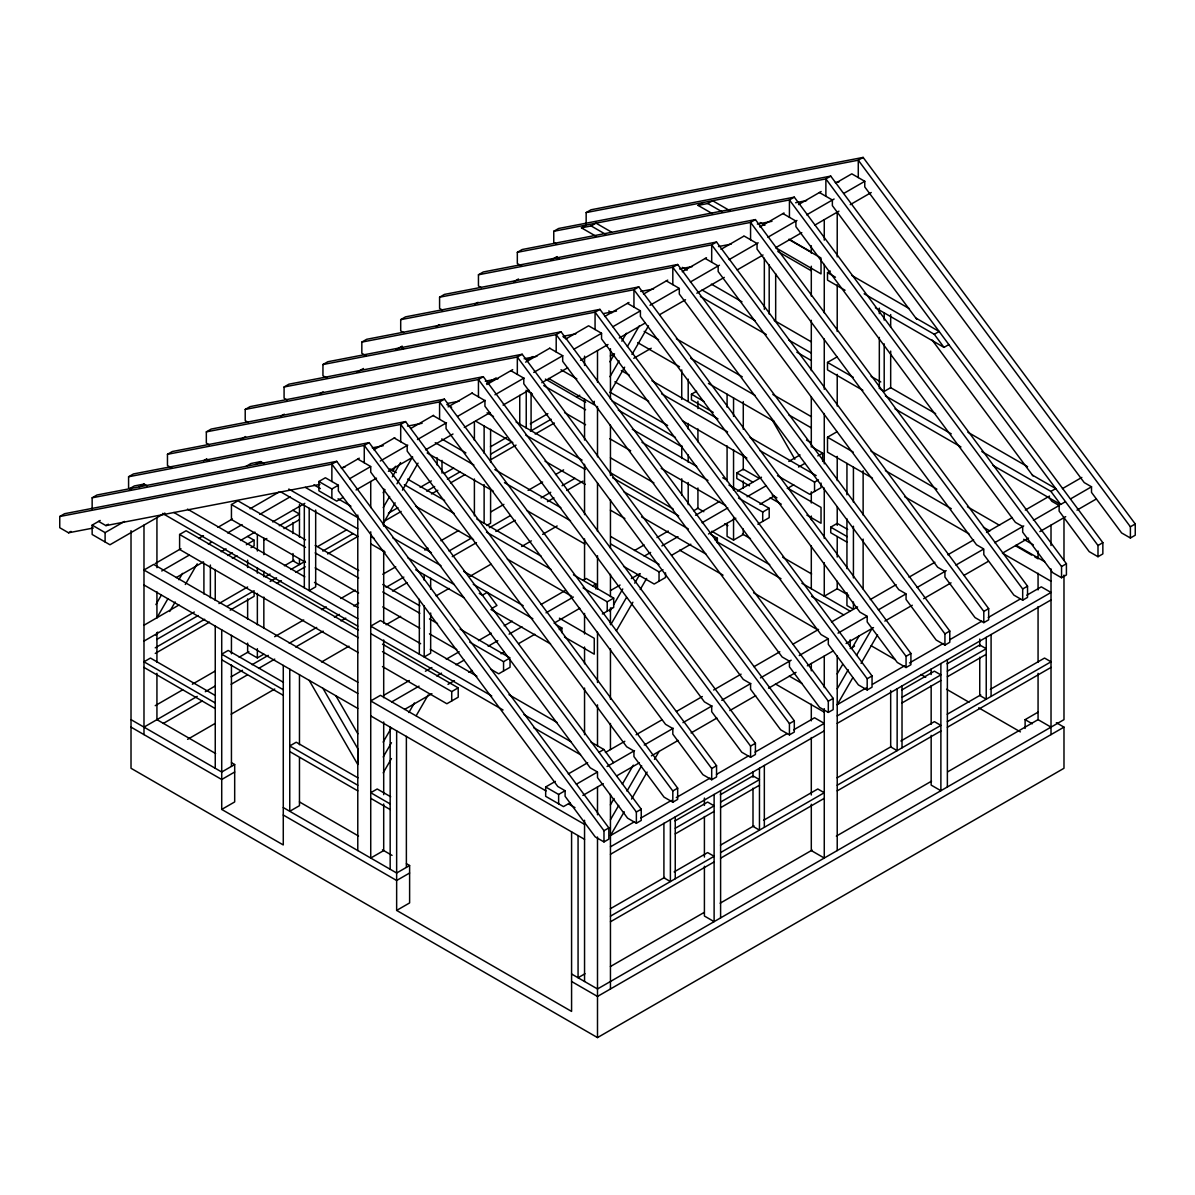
<?xml version="1.0" encoding="UTF-8"?>
<svg xmlns="http://www.w3.org/2000/svg" width="1195" height="1195" viewBox="0 0 1195 1195"><rect width="100%" height="100%" fill="white"/><g stroke="black" fill="none" stroke-linecap="round" stroke-linejoin="round"><path stroke-width="1.5" d="M155.903 604.58L161.4 595.05M156.874 617.845L167.883 598.785M178.877 579.724L182.551 573.376M155.962 635.307L157.785 632.125M169.705 611.481L175.202 601.951M185.3 584.489L197.22 563.846M392.811 471.039L395.56 466.274M383.147 492.758L384.984 489.577M392.318 476.865L400.579 462.57M383.207 507.621L389.63 496.493M396.964 483.781L412.559 456.789M383.207 523.485L395.127 502.841M402.461 490.144L418.041 463.137M383.147 742.125L391.407 727.83M609.913 361.831L614.499 353.899M621.833 341.187L626.419 333.241M383.207 756.988L391.467 742.692M408.884 712.519L414.381 702.989M609.973 376.694L619.144 360.815M627.39 346.52L639.31 325.862M383.207 772.866L391.452 758.571M416.218 715.685L428.139 695.042M609.973 392.572L624.641 367.164M631.976 354.452L648.482 325.876M609.913 611.213L611.75 608.031M613.573 604.849L622.744 588.971M610.884 624.477L626.479 597.485M634.724 583.175L640.236 573.645M616.381 630.826L632.887 602.235M640.221 589.538L646.644 578.425M610.391 804.877L614.066 798.514M622.326 784.219L633.32 765.159M610.451 819.725L618.711 805.43M626.972 791.135L641.64 765.726M624.208 811.778L610.451 835.604L634.5 821.727M631.543 799.082L647.137 772.075M654.472 759.378L659.042 751.431M837.157 673.95L842.669 664.42M851.826 648.541L859.175 635.83M837.217 688.813L848.226 669.753M856.471 655.457L872.066 628.451M837.217 704.677L852.812 677.684M861.057 663.389L877.563 634.814M93.315 528.026L68.533 532.791L59.75 527.727L59.75 516.509L64.605 513.701L336.721 461.33L608.838 827.911L608.838 839.129L603.983 841.937L595.2 836.858L565.101 796.318L565.101 790.717L557.811 786.504L338.349 490.846L338.349 485.23L325.384 477.746L318.901 481.495L318.901 490.846L336.721 501.123L343.189 497.404M92.149 509.025L92.149 497.807L97.004 494.999L369.121 442.628L641.237 809.209L641.237 820.427L636.367 823.236L627.584 818.157L597.5 777.616L597.5 772.015L590.211 767.802L370.734 472.144L370.734 466.528L357.783 459.044M131.51 489.666L128.582 487.978L128.582 476.76L133.452 473.952L405.568 421.581L677.67 788.162L677.67 799.38L672.815 802.189L664.032 797.125L633.947 756.584L633.947 750.968L626.658 746.755L407.181 451.098L407.181 445.481L394.231 438.012M171.856 468.067L167.464 465.542L167.464 454.309L172.319 451.516L444.435 399.145L716.552 765.711L716.552 776.944L711.697 779.752L702.914 774.674L672.815 734.133L672.815 728.532L665.525 724.319L446.049 428.661L446.049 423.045L433.098 415.561M209.259 444.779L206.332 443.091L206.332 431.873L211.201 429.065L483.303 376.694L755.419 743.275L755.419 754.493L750.565 757.301L741.781 752.238L711.697 711.697L711.697 706.081L704.408 701.868L484.931 406.21L484.931 400.594L471.965 393.125M248.142 422.343L245.214 420.655L245.214 409.422L250.069 406.629L522.185 354.258L794.302 720.824L794.302 732.057L789.432 734.865L780.649 729.786L750.565 689.246L750.565 683.645L743.275 679.432L523.798 383.774L523.798 378.158L510.848 370.674M287.009 399.892L284.081 398.204L284.081 386.986L288.936 384.178L561.053 331.807L833.169 698.388L833.169 709.606L828.314 712.414L819.531 707.35L789.432 666.81L789.432 661.193L782.142 656.981L562.681 361.323L562.681 355.722L549.715 348.238M327.34 378.292L322.949 375.768L322.949 364.535L327.818 361.741L599.935 309.371L872.051 675.952L872.051 687.17L867.182 689.978L858.398 684.899L828.314 644.359L828.314 638.757L821.025 634.545L601.548 338.887L601.548 333.271L588.597 325.787L565.997 338.842M366.223 355.856L361.831 353.317L361.831 342.099L366.686 339.29L638.802 286.92L910.919 653.501L910.919 664.719L906.064 667.527L897.281 662.463L867.182 621.923L867.182 616.306L859.892 612.109L640.415 316.436L640.415 310.834L627.465 303.351M403.626 332.568L400.698 330.881L400.698 319.662L405.568 316.854L677.67 264.483L949.786 631.065L949.786 642.283L944.931 645.091L936.148 640.012L906.064 599.472L906.064 593.87L898.774 589.658L679.298 294L679.298 288.383L666.332 280.9M442.508 310.117L439.581 308.429L439.581 297.211L444.435 294.403L716.552 242.032L988.668 608.613L988.668 619.832L983.799 622.64L975.015 617.576L944.931 577.036L944.931 571.419L937.642 567.222L718.165 271.549L718.165 265.947L705.214 258.464M481.376 287.681L478.448 285.993L478.448 274.775L483.303 271.967L755.419 219.596L1027.536 586.177L1027.536 597.395L1022.681 600.204L1013.898 595.125L983.799 554.585L983.799 548.983L976.509 544.771L757.047 249.113L757.047 243.496L744.082 236.012M521.722 266.082L517.33 263.542L517.33 252.324L522.185 249.516L794.302 197.145L1066.418 563.726L1066.418 574.944L1061.548 577.753L1052.765 572.689L1022.681 532.148L1022.681 526.532L1015.391 522.334L795.915 226.662L795.915 221.06L782.964 213.576M556.691 244.198L553.763 242.51L553.763 231.277L558.633 228.484L830.734 176.113L1102.851 542.679L1102.851 553.912L1097.996 556.721L1089.213 551.642L1059.128 511.101L1059.128 505.5L1051.839 501.288L1048.508 496.806M586.162 223.809L586.162 212.576L591.017 209.782L863.134 157.411L1135.25 523.978L1135.25 535.211L1130.395 538.004L1121.612 532.94L1091.513 492.4L1091.513 486.798L1084.224 482.586L864.762 186.928L864.762 181.311L851.796 173.828L835.678 183.134M129.523 488.74L134.378 485.932L144.102 484.065L147.314 485.917M595.902 236.192L581.427 227.827L586.282 225.018M139.247 486.858L144.102 484.065M581.427 227.827L591.152 225.96L596.006 223.151L611.586 232.144M68.533 532.791L70.968 531.387M164.865 513.073L109.955 544.771L92.149 534.479L92.149 525.128L100.216 520.467M203.568 460.807L206.81 458.94M240.718 439.357L245.558 436.563M281.094 416.039L284.32 414.187M319.842 393.663L323.083 391.811M356.991 372.228L363.444 368.493M395.754 349.851L402.207 346.117M436.13 326.534L439.357 324.682M474.878 304.157L478.105 302.29M513.641 281.781L518.481 278.988M550.775 260.346L557.243 256.611M98.617 521.393L105.907 525.606L108.342 524.202M92.149 525.128L105.1 532.611L124.474 521.423M246.14 466.289L251.01 463.481L260.719 461.614L263.916 463.451M712.414 213.681L698.044 205.391L702.914 202.582M255.864 464.422L260.719 461.614M698.044 205.391L707.769 203.508L712.623 200.715L729.757 210.604M358.321 652.619L179.608 549.446L179.608 534.479L186.091 530.744L358.38 630.213M305.502 562.277L231.442 519.526L231.442 504.559L237.924 500.824L305.547 539.871M155.231 563.517L180.953 548.669M198.639 538.467L203.449 535.674M217.923 527.324L232.398 518.974M250.069 508.771L279.018 492.056M336.721 461.33L331.866 464.138L59.75 516.509M369.121 442.628L364.266 445.421L92.149 497.807M405.568 421.581L400.698 424.389L128.582 476.76M444.435 399.145L439.581 401.938L167.464 454.309M483.303 376.694L478.448 379.502L206.332 431.873M522.185 354.258L517.33 357.051L245.214 409.422M561.053 331.807L556.198 334.615L284.081 386.986M599.935 309.371L595.065 312.164L322.949 364.535M638.802 286.92L633.947 289.728L361.831 342.099M677.67 264.483L672.815 267.292L400.698 319.662M716.552 242.032L711.697 244.841L439.581 297.211M755.419 219.596L750.565 222.404L478.448 274.775M794.302 197.145L789.432 199.953L517.33 252.324M830.734 176.113L825.879 178.906L553.763 231.277M863.134 157.411L858.279 160.205L586.162 212.576M161.728 570.986L189.064 555.212M208.348 544.083L211.56 542.216M227.648 532.94L242.107 524.59M259.793 514.373L290.34 496.747M486.559 383.461L496.194 377.889M526.741 360.248L533.179 356.543M341.516 468.44L359.277 458.178M373.811 449.783L394.813 437.669M410.96 428.348L433.561 415.292M448.095 406.897L472.324 392.916M486.858 384.521L512.7 369.613M525.621 362.145L549.834 348.163M604.745 316.466L628.973 302.469M643.507 294.089L667.736 280.093M682.27 271.713L706.484 257.717M721.018 249.337L743.634 236.281M759.781 226.96L784.01 212.964M798.544 204.584L821.144 191.529M176.203 577.603L203.523 561.829M221.209 551.746L226.034 548.834M240.509 540.484L254.968 532.119M272.654 521.916L304.8 503.349M318.901 481.495L331.866 488.979L338.319 485.245M349.627 478.717L370.629 466.588M380.309 461.001L407.764 445.152M417.458 439.551L446.527 422.776M457.834 416.248L485.289 400.4M494.969 394.798L524.037 378.023M533.732 372.422L562.8 355.647M574.108 349.119L601.563 333.271M612.856 326.743L640.311 310.894M650.005 305.293L679.074 288.518M690.381 281.99L719.45 265.2M729.129 259.614L758.198 242.824M767.892 237.237L796.96 220.448M806.655 214.861L834.11 199.012M843.789 193.411L864.792 181.296M227.677 555.496L232.353 552.807M246.349 544.726L254.117 540.23L254.117 545.846L251.01 547.639M279.257 525.725L299.467 514.044L292.984 510.31M232.353 558.409L237.013 555.72M263.707 540.304L266.814 538.512M283.917 528.638L299.467 519.661M356.095 489.935L376.5 478.164M388.405 471.293L412.619 457.312M425.539 449.858L452.995 434.009M464.302 427.481L490.129 412.559M503.05 405.105L528.892 390.182M541.813 382.729L567.64 367.806M580.561 360.352L608.016 344.504M619.324 337.976L645.151 323.053M659.685 314.658L685.527 299.751M696.834 293.223L724.289 277.374M737.195 269.921L763.037 254.998M775.958 247.544L801.8 232.622M814.721 225.168L838.935 211.171M850.243 204.659L871.23 192.529M143.983 625.224L178.966 605.014M610.316 355.99L613.632 354.078M143.983 641.088L194.337 612.019M633.768 358.321L651.215 348.238M156.739 639.474L198.206 615.53M218.939 603.565L247.634 586.984M265.275 576.812L270.07 574.048M284.425 565.758L293.985 560.231M317.915 546.414L346.61 529.848M420.177 487.381L431.335 480.928M444.092 473.564L453.667 468.037M490.443 446.81L506.396 437.594M530.326 423.792L547.863 413.664M576.573 397.084L579.754 395.246M155.245 647.824L204.674 619.279M227.005 606.388L254.117 590.733M270.16 581.472L276.538 577.783M290.893 569.492L305.248 561.217M322.799 551.074L353.093 533.582M388.375 513.208L397.95 507.696M426.66 491.115L434.636 486.514M447.393 479.15L460.15 471.786M490.547 454.234L511.281 442.255M530.416 431.216L551.149 419.236M155.245 653.426L209.469 622.117M230.202 610.152L254.117 596.335L254.117 592.137M276.538 583.399L281.333 580.636M295.688 572.345L305.248 566.818M327.579 553.927L357.873 536.435M383.595 521.588L401.132 511.46M431.44 493.968L437.818 490.279M450.575 482.914L464.93 474.624M490.547 459.836L516.061 445.108M535.196 434.054L554.346 423.015M845.059 290.265L827.508 280.123L827.508 272.639L830.271 271.041M713.221 412.394L691.442 399.832L691.442 394.216L696.625 391.228M155.231 705.662L182.671 689.829M192.35 684.227L214.951 671.187M239.164 657.205L248.844 651.619M274.671 636.711L303.724 619.936M321.485 609.674L326.325 606.881M340.859 598.501L355.378 590.106M382.818 574.272L395.739 566.818M424.793 550.044L428.019 548.176M440.925 540.723L458.686 530.475M490.966 511.833L503.887 504.38M528.085 490.398L542.62 482.003M555.526 474.549L563.607 469.889M247.634 643.104L247.634 652.321L257.358 657.922L263.841 654.188M486.709 525.516L490.592 523.261L490.592 490.084M143.983 727.128L197.235 696.371M205.316 691.711L214.995 686.124M231.143 676.803L242.436 670.275M252.115 664.689L268.263 655.368M289.25 643.254L316.69 627.42M334.436 617.158L339.29 614.364M353.81 605.985L358.649 603.176M386.09 587.342L403.85 577.095M449.051 551L471.637 537.944M489.397 527.697L510.385 515.583M541.051 497.882L550.731 492.28M562.038 485.767L574.944 478.314M163.342 723.423L202.119 701.032M231.143 684.287L247.305 674.951M258.583 668.438L274.745 659.117M295.703 647.003L323.158 631.154M340.904 620.922L345.743 618.114M392.543 591.092L407.077 582.712M452.263 556.616L476.491 542.635M495.835 531.461L515.224 520.273M547.474 501.646L553.957 497.897M566.833 490.473L583.011 481.137M862.865 390.317L827.508 369.897L827.508 362.414L837.217 356.812M187.6 739.346L215.025 723.513M231.173 714.192L274.745 689.037M321.545 662.015L348.97 646.181M386.09 624.746L400.624 616.366M436.115 595.872L449.036 588.418M470.008 576.304L490.996 564.189M521.647 546.488L531.342 540.887M542.635 534.374L557.154 525.979M864.149 293.806L934.281 334.286L939.136 331.478L915.773 318.004M492.086 608.285L496.956 605.477L487.231 592.391L482.377 595.2L479.255 593.392M875.382 307.772L943.99 347.386L948.86 344.578M749.504 485.842L736.792 478.508L736.792 472.906L743.275 469.157L759.154 478.329M221.717 629.87L221.717 809.418L234.683 801.935L234.683 764.531L221.717 772.015L131.017 719.644M880.551 389.301L884.195 391.407L890.678 387.673L890.678 351.091M234.683 772.015L221.717 779.499L131.017 727.128M693.757 510.713L697.925 508.308L697.925 487.993M872.514 478.179L827.508 452.188L827.508 437.236L837.217 431.619M383.61 695.385L409.332 680.523M425.405 671.246L431.843 667.542M446.303 659.177L459.164 651.753M478.463 640.625L491.309 633.201M504.17 625.777L512.222 621.131M541.156 604.431L565.265 590.509M582.951 580.292L586.162 578.44L595.887 584.041L595.887 589.03M634.485 550.536L644.135 544.965M656.996 537.541L668.244 531.043M695.58 515.269L719.689 501.347M737.375 491.145L761.484 477.223M788.805 461.434L800.067 454.936M391.721 701.913L419.057 686.139M436.728 675.937L441.553 673.143M456.027 664.793L464.063 660.148M488.172 646.226L497.822 640.669M509.07 634.172L521.931 626.748M546.04 612.826L573.376 597.037M592.66 585.909L595.887 584.041M644.21 556.153L650.633 552.434M661.881 545.936L677.968 536.66M702.077 522.738L727.8 507.89M747.084 496.747L766.383 485.618M798.529 467.051L804.952 463.331M817.813 455.907L822.638 453.129L822.638 461.434M404.582 709.457L431.903 693.683M447.991 684.391L454.414 680.687M468.888 672.337L472.1 670.47M501.034 653.77L504.245 651.917M518.72 643.567L534.792 634.276M554.077 623.148L579.799 608.285M610.451 590.599L620.086 585.027M631.348 578.529L639.385 573.899M671.53 555.331L690.829 544.203M708.501 533.986L735.836 518.212M759.945 504.29L774.42 495.94M787.281 488.516L793.704 484.797M382.49 651.619L451.725 691.591L458.208 687.842L458.208 697.208L446.87 703.75L382.46 666.571M469.74 642.148L503.558 661.671L510.041 657.922L460.12 629.108M559.275 629.496L561.859 628.002L561.859 632.678M583.07 587.865L607.224 601.817L613.692 598.083L613.692 607.433L602.355 613.976M610.75 544.009L659.042 571.897L662.941 569.642M714.774 539.722L717.358 538.228L717.358 542.903M738.555 498.091L762.709 512.043L769.192 508.308L769.192 517.659L757.854 524.202M759.796 450.515L814.542 482.123L818.426 479.867M727.083 523.44L727.083 536.361L733.551 540.095L743.275 534.494L743.275 528.952M847.18 542.246L830.734 532.746L830.734 527.144L837.217 523.395L847.688 529.445M598.994 752.297L603.848 749.489L613.573 762.589M981.797 451.501L1050.898 491.399L1055.753 488.591L1032.39 475.102M396.65 730.862L396.65 910.411L409.616 902.927L409.616 865.524L396.65 873.007L283.275 807.551M569.94 802.876L563.487 806.61L545.667 796.318L545.667 786.967L555.361 781.381M568.282 773.927L587.656 762.739M605.417 752.477L624.806 741.288M636.098 734.761L661.94 719.838M676.475 711.458L702.316 696.536M713.624 690.008L741.079 674.159M754 666.69L779.827 651.783M792.748 644.314L818.59 629.406M831.511 621.938L857.577 606.896M870.274 599.561L896.101 584.654M909.022 577.185L934.863 562.277M947.784 554.809L973.626 539.901M986.547 532.432L1012.374 517.525M1025.295 510.056L1049.524 496.074M1062.445 488.621L1081.819 477.432M409.616 873.007L396.65 880.491L283.275 815.035M545.667 786.967L558.633 794.451L565.086 790.731M576.393 784.204L597.38 772.075M607.075 766.488L634.53 750.639M644.224 745.038L673.293 728.263M682.972 722.661L712.041 705.886M721.735 700.285L750.804 683.495M760.498 677.909L791.18 660.193M799.246 655.532L828.314 638.742M838.009 633.156L867.077 616.366M878.385 609.838L905.84 593.99M917.133 587.462L946.201 570.687M955.895 565.086L983.351 549.237M994.658 542.709L1023.727 525.934M1033.421 520.333L1059.248 505.425M993.09 465.497L1060.622 504.484L1065.477 501.676M1070.556 498.898L1091.558 486.768M582.861 795.422L603.266 783.651M616.769 775.839L639.385 762.798M651.409 755.852L678.133 740.422M691.054 732.953L716.895 718.046M729.816 710.577L755.658 695.669M768.564 688.201L796.019 672.352M807.327 665.824L833.169 650.916M846.075 643.463L873.53 627.599M884.838 621.086L912.293 605.238M923.601 598.71L951.041 582.861M963.962 575.392L988.19 561.411M1028.551 538.108L1002.426 553.18L1051.017 581.248M1039.859 531.581L1065.701 516.658M1077.009 510.131L1096.383 498.942M850.183 648.571L854.5 646.077M603.983 841.937L603.983 830.704L608.838 827.911M636.367 823.236L636.367 812.002L641.237 809.209M672.815 802.189L672.815 790.97L677.67 788.162M711.697 779.752L711.697 768.519L716.552 765.711M750.565 757.301L750.565 746.083L755.419 743.275M789.432 734.865L789.432 723.632L794.302 720.824M828.314 712.414L828.314 701.196L833.169 698.388M867.182 689.978L867.182 678.745L872.051 675.952M906.064 667.527L906.064 656.309L910.919 653.501M944.931 645.091L944.931 633.858L949.786 631.065M983.799 622.64L983.799 611.422L988.668 608.613M1022.681 600.204L1022.681 588.971L1027.536 586.177M1061.548 577.753L1061.548 566.535L1066.418 563.726M1097.996 556.721L1097.996 545.488L1102.851 542.679M1130.395 538.004L1130.395 526.786L1135.25 523.978M640.923 818.007L671.47 800.381M676.295 797.588L710.054 778.094M716.477 774.39L748.638 755.823M755.061 752.118L787.221 733.551M793.644 729.846L814.542 717.777L824.266 723.378L610.451 846.822M837.142 704.721L866.076 688.021M872.514 684.302L904.66 665.749M909.485 662.956L943.243 643.463M949.681 639.758L981.827 621.191M988.25 617.486L1020.41 598.919M1026.834 595.2L1041.308 586.85L1051.017 592.466L837.217 715.91M610.451 854.305L824.266 730.862M837.217 723.378L1051.017 599.95M674.981 820.92L707.634 802.069L714.117 805.818L675.25 828.255M720.346 794.735L752.999 775.884L759.467 779.633L720.6 802.069M901.747 690.008L934.4 671.157L940.883 674.891L902.016 697.342M947.097 663.822L979.751 644.971L986.233 648.706L947.366 671.157M675.25 833.871L714.117 811.42M720.6 807.686L759.467 785.234M902.016 702.944L940.883 680.508M947.366 676.758L986.233 654.322M610.361 908.738L664.584 877.429M674.144 871.902L707.634 852.573L714.117 856.307L610.451 916.162M720.495 845.149L753.985 825.805M763.56 820.293L817.783 788.984L824.266 792.718L720.6 852.573M837.127 777.811L891.351 746.516M900.91 740.99L934.4 721.646L940.883 725.395L837.217 785.234M947.262 714.222L980.751 694.892M990.326 689.366L1044.549 658.057L1051.017 661.806L947.366 721.646M610.451 921.778L714.117 861.924M720.6 858.189L824.266 798.335M837.217 790.851L940.883 730.996M947.366 727.262L1051.017 667.408M585.012 973.731L578.066 977.749L578.066 835.604M1025.116 728.442L1025.116 719.644L1038.067 712.16M610.406 966.546L704.004 912.517M720.152 903.196L812.137 850.093M836.336 836.112L931.562 781.142M947.695 771.821L1038.067 719.644L1051.017 727.128M131.017 530.625L131.017 768.28L597.5 1037.589L1063.983 768.28L1063.983 727.128L597.5 996.451L571.583 981.483M835.335 182.611L838.995 181.909M795.631 202.717L806.595 200.611M757.361 224.107L771.985 221.299M718.479 246.558L731.28 244.094M679.611 268.995L692.413 266.53M640.729 291.446L653.531 288.981M603.684 313.538L616.486 311.073M562.979 336.333L575.796 333.868M524.112 358.769L536.913 356.304M485.245 381.22L498.046 378.755M448.2 403.312L459.164 401.191M407.495 426.107L422.119 423.284M372.272 447.841L383.251 445.735M341.322 467.828L344.982 467.125M105.907 525.606L319.901 484.423M819.397 192.529L832.362 200.013L832.362 205.63L916.61 319.11M760.095 222.509L764.905 225.287M788.969 239.179L811.435 252.145M851.662 275.373L909.41 308.713M789.193 239.642L821.025 258.015L821.025 273.894L775.57 247.649M707.769 203.508L722.109 211.799M827.508 272.639L835.469 277.24M777.84 251.458L811.345 270.802M682.3 267.366L687.14 270.16M711.339 284.126L741.99 301.827M774.255 320.454L811.36 341.875M871.095 376.365L880.775 381.952M890.454 387.538L935.625 413.619M967.89 432.246L1027.58 466.707M591.152 225.96L605.611 234.31M702.048 289.982L755.076 320.604M788.834 340.097L811.33 353.078M827.508 362.414L853.215 377.261M885.361 395.829L951.25 433.86M700.404 296.524L766.309 334.57M796.856 352.211L811.33 360.561M895.025 408.884L960.944 446.945M556.198 257.209L559.111 258.897M676.37 338.753L742.274 376.798M772.821 394.44L811.405 416.711M870.976 451.112L936.895 489.158M967.427 506.799L999.588 525.352M1023.697 539.274L1033.346 544.845M1016.034 545.174L1044.684 561.71M608.778 310.954L611.989 312.806M644.15 331.373L658.609 339.724M690.77 358.291L755.061 395.411M788.82 414.904L811.33 427.9M827.508 437.236L853.215 452.083M885.375 470.636L951.28 508.697M983.44 527.264L989.863 530.968M1015.586 545.816L1031.658 555.107M1034.87 556.96L1038.097 558.812M637.712 342.621L679.507 366.745M708.441 383.461L774.36 421.506M806.505 440.074L811.33 442.852M904.66 496.747L968.966 533.866M812.929 447.513L822.638 453.129M691.442 394.216L703.885 401.401M651.962 380.772L717.971 418.877M750.176 437.475L816.185 475.595M563.368 337.095L566.579 338.962M621.325 370.57L629.377 375.215M661.582 393.812L727.591 431.918M614.872 381.802L648.691 401.326M682.494 420.849L746.89 458.029M777.482 475.685L809.687 494.282L821.025 487.724L821.025 483.049M787.61 488.113L821.025 507.397L821.025 523.261L806.909 515.12M610.451 392.483L667.632 425.48M560.993 369.733L576.841 378.875M611.915 400.803L675.444 437.475M736.792 472.906L752.671 482.078M830.734 527.144L847.18 536.63M772.224 495.088L776.929 497.807M618.278 410.079L681.792 446.751M770.148 497.762L781.261 504.185M722.796 477.776L725.918 479.568M548.595 378.442L594.259 404.806L594.259 401.281M545.383 379.084L585.64 402.327M632.334 429.289L696.73 466.468M728.935 485.065L769.192 508.308M543.74 385.612L585.595 409.78M641.954 442.314L707.963 480.435M526.024 390.347L532.462 394.066M564.652 412.663L585.58 424.748M609.734 438.684L630.661 450.769M661.253 468.425L725.649 505.604M610.451 457.805L653.919 482.899M697.372 507.98L703.81 511.699M724.723 523.783L727.949 525.636M742.424 534.001L750.475 538.646M782.665 557.229L811.629 573.958M837.381 588.821L848.644 595.319M1056.365 722.721L1063.983 727.128M400.698 346.983L403.611 348.671M610.376 472.727L673.143 508.965M711.772 531.252L769.714 564.712M801.89 583.294L850.183 611.168M516.091 422.029L582.114 460.135M612.706 477.806L678.715 515.911M710.92 534.509L717.358 538.228M716.597 541.529L780.977 578.694M811.554 596.35L843.745 614.932M1025.116 719.644L1032.301 723.797M487.067 412.753L493.505 416.472M525.71 435.055L585.296 469.456M623.939 491.772L688.335 528.952M871.155 645.733L895.234 659.625M920.912 674.458L925.722 677.236M946.589 689.276L969.055 702.242M978.69 707.813L1020.41 731.893M446.81 404.478L451.65 407.256M475.789 421.208L512.819 442.583M545.025 461.18L585.281 484.408M641.625 516.942L706.021 554.121M610.376 510.131L624.865 518.496M679.582 550.088L723.035 575.168M753.612 592.825L817.992 629.989M441.717 438.938L465.871 452.875M494.849 469.605L560.873 507.726M610.779 536.54L659.087 564.428M435.234 442.673L473.877 464.989M504.469 482.646L570.493 520.766M427.183 452.995L493.191 491.1M527.01 510.623L584.967 544.083M623.596 566.385L654.188 584.041L665.525 577.499L665.525 572.823M789.268 676.086L802.084 683.495M775.465 683.988L824.266 712.16M389.884 468.858L396.322 472.578M407.6 479.09L444.63 500.466M476.835 519.063L541.245 556.243M573.451 574.84L613.692 598.083M404.343 484.692L454.249 513.506M486.455 532.089L550.865 569.283M415.606 506.157L473.564 539.617M507.367 559.126L571.763 596.305M559.409 618.188L594.259 638.309L594.259 654.188L564.473 636.995M313.897 484.841L320.35 488.561M338.051 498.778L350.942 506.217M383.147 524.814L431.44 552.702M463.645 571.3L523.216 605.686M555.421 624.283L561.859 628.002M305.352 487.381L357.932 517.734M392.767 537.855L441.015 565.713M473.265 584.325L532.851 618.726M288.802 489.054L357.783 528.877M370.734 536.361L373.945 538.213M407.629 557.662L454.16 584.519M490.966 609.51L550.522 643.896M280.705 491.847L357.783 536.361M370.734 543.83L385.193 552.18M415.696 569.791L463.869 597.605M206.332 459.209L209.245 460.882M315.211 545.443L358.679 570.538M382.833 584.489L419.863 605.865M231.442 504.559L305.502 547.325M315.166 552.897L358.649 578.007M382.788 591.943L419.833 613.319M429.483 618.905L437.534 623.551M315.166 567.864L358.634 592.959M382.773 606.896L419.803 628.271M429.468 633.858L456.834 649.662M490.652 669.17L498.703 673.816L510.041 667.273L510.041 659.476M247.634 536.495L254.117 540.23M187.495 509.115L304.815 576.841M314.464 582.413L357.858 607.463M420.64 643.717L380.458 620.519L370.734 626.135L491.728 695.983M430.275 649.288L476.88 676.191M509.025 694.743L557.243 722.587M591.002 742.065L603.848 749.489M173.873 512.476L357.783 618.652M523.993 714.61L570.777 741.617M162.55 513.417L357.783 626.135M370.734 633.604L503.05 709.994M533.702 727.695L580.486 754.717M382.519 644.165L458.208 687.842M179.608 534.479L358.336 637.667M357.858 682.285L153.692 564.413L143.983 570.015L357.783 693.458M546.04 790.926L380.458 695.326L370.734 700.942L584.549 824.386M568.536 803.921L574.974 807.626M143.983 584.982L357.783 708.426M370.734 715.91L584.549 839.338M283.439 682.33L228.2 650.438L221.717 654.188L283.275 689.724M221.717 659.789L283.275 695.326M215.384 695.55L150.45 658.057L143.983 661.806L215.249 702.944M357.932 777.84L296.226 742.229L289.758 745.964L357.783 785.234M390.675 796.751L377.217 788.984L370.734 792.718L390.167 803.936M143.983 667.408L215.249 708.56M289.758 751.58L357.783 790.851M370.734 798.335L390.167 809.553M215.638 753.537L156.933 719.644L156.933 673.323M231.501 762.694L234.683 764.531M299.422 801.905L358.515 836.022M382.46 849.854L392.05 855.381M406.419 863.686L409.616 865.524M571.583 974L597.5 988.967L1063.983 719.644L1063.983 575.094M221.717 809.418L283.275 844.955L283.275 665.406M396.65 910.411L571.583 1011.418L571.583 831.854M1130.395 526.786L858.279 160.205L858.279 177.577M1097.996 545.488L825.879 178.906L825.879 196.279M934.281 334.286L943.99 347.386M1050.898 491.399L1060.622 504.484M932.115 340.022L1032.988 475.909M1061.548 566.535L789.432 199.953L789.432 217.311M1022.681 588.971L750.565 222.404L750.565 239.762M983.799 611.422L711.697 244.841L711.697 262.198M944.931 633.858L672.815 267.292L672.815 284.649M906.064 656.309L633.947 289.728L633.947 307.085M867.182 678.745L595.065 312.164L595.065 329.536M828.314 701.196L556.198 334.615L556.198 351.972M789.432 723.632L517.33 357.051L517.33 374.423M750.565 746.083L478.448 379.502L478.448 396.859M711.697 768.519L439.581 401.938L439.581 419.311M672.815 790.97L400.698 424.389L400.698 441.747M636.367 812.002L364.266 445.421L364.266 462.794M603.983 830.704L331.866 464.138L331.866 481.495M771.94 419.55L794.869 459.253M335.825 695.684L357.843 733.805M322.934 688.305L357.783 748.667L357.783 764.531L309.191 680.373M1063.983 517.659L1063.983 560.276M1051.017 525.128L1051.017 545.517M1051.017 568.895L1051.017 734.611M1038.067 551.014L1038.067 558.423M1038.067 573.241L1038.067 589.927M1038.067 606.597L1038.067 662.194M1038.067 673.323L1038.067 719.644M991.088 634.545L991.088 696.401M986.233 637.353L986.233 699.209L979.751 695.46L979.751 657.265M979.751 639.071L979.751 646.346M947.366 659.789L947.366 786.982M940.883 663.539L940.883 790.717L931.159 785.1L931.159 735.343M931.159 668.991L931.159 674.518M931.159 685.571L931.159 724.275M902.016 685.975L902.016 747.831M897.146 688.783L897.146 750.639L890.678 746.905L890.678 690.501M890.678 314.524L890.678 327.325M884.195 312.776L884.195 320.081M884.195 343.861L884.195 391.407M879.326 308.131L879.326 313.628M879.326 337.393L879.326 388.599M863.134 470.77L863.134 515.075M863.134 539.079L863.134 588.926M853.424 467.155L853.424 502.229M853.424 526.233L853.424 577.917M853.424 601.921L853.424 609.301L846.941 605.551L846.941 592.63M850.183 639.773L850.183 646.809M846.941 463.421L846.941 494.805M846.941 518.794L846.941 568.641M837.217 212.172L837.217 256.91M837.217 284.873L837.217 331.478M837.217 374.349L837.217 406.046M837.217 456.37L837.217 480.599M837.217 506.71L837.217 525.352M837.217 536.525L837.217 557.034M837.217 581.263L837.217 588.732L824.266 596.2L824.266 562.651M837.217 655.98L837.217 850.571M824.266 219.656L824.266 240.15M824.266 264.394L824.266 312.851M824.266 338.962L824.266 389.286M824.266 413.515L824.266 463.854M824.266 488.083L824.266 538.422M824.266 656.055L824.266 687.558M824.266 708.635L824.266 858.04L811.3 850.571L811.3 804.235M814.542 482.123L814.542 491.474M811.3 245.722L811.3 253.176M811.3 266.231L811.3 296.061M811.3 320.29L811.3 370.629M811.3 396.725L811.3 447.049M811.3 491.787L811.3 502.976M811.3 516.031L811.3 519.75M811.3 545.846L811.3 588.732M811.3 663.404L811.3 670.813M811.3 704.169L811.3 720.839M811.3 737.524L811.3 794.974M775.674 273.73L775.674 321.276M769.192 264.663L769.192 314.046M764.337 258.195L764.337 309.4M764.337 765.472L764.337 827.328M762.709 512.043L762.709 521.393M759.467 768.265L759.467 830.122L752.999 826.387L752.999 788.177M752.999 771.806L752.999 777.273M743.275 401.58L743.275 429.259M743.275 455.116L743.275 469.874M743.275 480.958L743.275 488.337M733.551 397.95L733.551 416.413M733.551 449.649L733.551 490.249M733.551 517.943L733.551 540.095M727.083 394.216L727.083 407.136M727.083 445.899L727.083 480.973M720.6 790.717L720.6 917.894M714.117 794.451L714.117 921.644L704.408 916.027L704.408 866.255M704.408 798.066L704.408 805.43M704.408 816.499L704.408 857.039M697.925 401.236L697.925 408.615M697.925 428.93L697.925 441.851M688.201 379.159L688.201 401.311M688.201 423.463L688.201 429.005M688.201 454.847L688.201 462.226M688.201 482.526L688.201 504.678M681.733 369.882L681.733 399.414M681.733 445.571L681.733 458.492M681.733 478.792L681.733 495.402M675.25 816.902L675.25 878.758M670.395 819.71L670.395 881.566L663.912 877.817L663.912 823.236M659.042 571.897L659.042 581.248M610.451 348.686L610.451 399.025M610.451 425.136L610.451 475.49M610.451 499.719L610.451 548.206M610.451 574.317L610.451 596.693M610.451 607.882L610.451 624.656M610.451 648.9L610.451 699.239M610.451 723.483L610.451 749.594M610.451 794.316L610.451 988.967M607.224 601.817L607.224 611.168M597.5 350.568L597.5 382.266M597.5 406.509L597.5 456.863M597.5 482.959L597.5 531.446M597.5 555.69L597.5 589.255M597.5 632.14L597.5 682.479M597.5 704.856L597.5 745.889M597.5 786.967L597.5 814.766M597.5 837.008L597.5 1037.589M584.549 356.14L584.549 365.461M584.549 399.025L584.549 440.059M584.549 464.302L584.549 514.642M584.549 538.885L584.549 579.904M584.549 613.468L584.549 633.977M584.549 647.033L584.549 663.822M584.549 688.051L584.549 734.671M584.549 820.263L584.549 981.483M558.633 794.451L558.633 803.802M531.088 392.617L531.088 430.827M526.233 391.781L526.233 428.168M519.75 395.321L519.75 424.434M503.558 661.671L503.558 671.022M490.592 429.259L490.592 462.435M484.124 425.629L484.124 453.278M484.124 484.617L484.124 523.32M474.4 421.865L474.4 440.298M474.4 479.001L474.4 515.867M451.725 691.591L451.725 700.942M442.001 460.419L442.001 473.16M437.146 457.775L437.146 465.049M430.663 578.275L430.663 589.24M430.663 613.02L430.663 653.247L424.195 656.981L424.195 605.79M424.195 574.69L424.195 580.187M419.326 599.322L419.326 654.188M406.375 736.329L406.375 867.406M390.167 727.128L390.167 869.273M383.7 488.65L383.7 526.203M383.7 550.447L383.7 623.148M383.7 639.922L383.7 697.701M383.7 721.944L383.7 794.645M383.7 803.966L383.7 850.571L370.734 858.04L370.734 531.82M370.734 481.495L370.734 507.591M357.783 515.015L357.783 850.571M331.866 488.979L331.866 498.33M315.674 510.041L315.674 586.85L309.191 590.599L309.191 508.293M304.322 505.351L304.322 587.791M299.467 504.514L299.467 537.257M299.467 559.096L299.467 564.548L292.984 560.813L292.984 553.524M299.467 674.607L299.467 744.754M299.467 757.69L299.467 805.684L289.758 811.285L289.758 669.14M292.984 522.603L292.984 533.523M263.841 538.064L263.841 554.659M263.841 571.24L263.841 576.767M263.841 597.052L263.841 628.376M257.358 534.434L257.358 551.014M257.358 567.61L257.358 573.137M257.358 593.407L257.358 624.746M257.358 648.706L257.358 657.922M247.634 560.156L247.634 567.535M247.634 598.859L247.634 619.144M231.442 635.337L231.442 653.799M231.442 664.868L231.442 766.398M215.249 569.507L215.249 600.443M215.249 626.135L215.249 768.28M210.38 565.041L210.38 597.784M203.912 563.114L203.912 594.049M156.933 517.659L156.933 567.685M156.933 591.779L156.933 617.725M156.933 632.543L156.933 662.194M143.983 525.128L143.983 734.611M105.1 532.611L105.1 541.962"/></g></svg>
